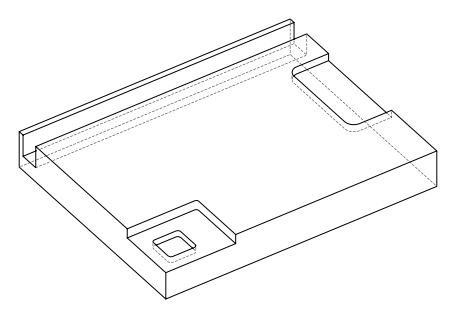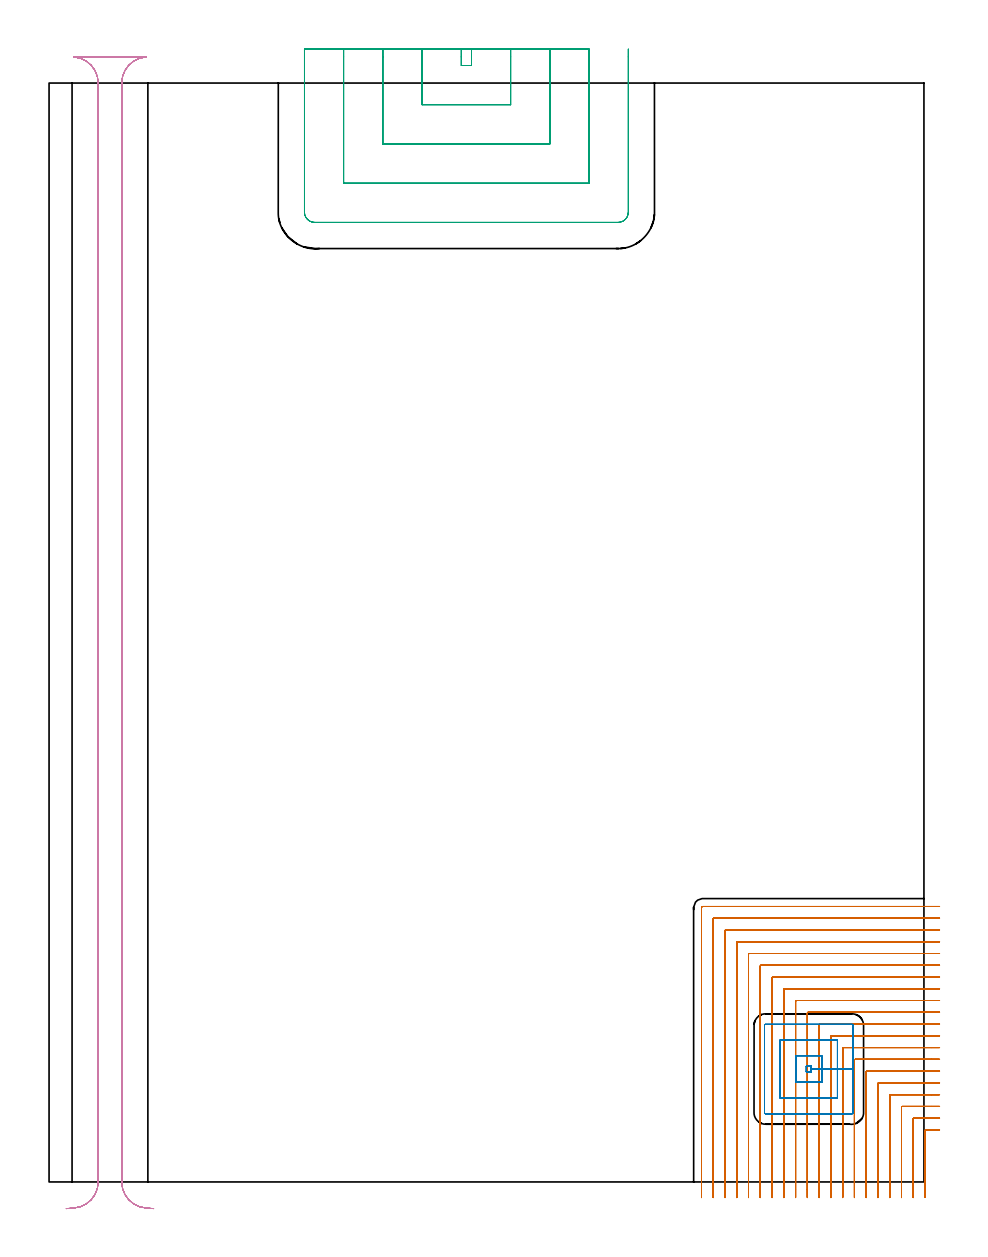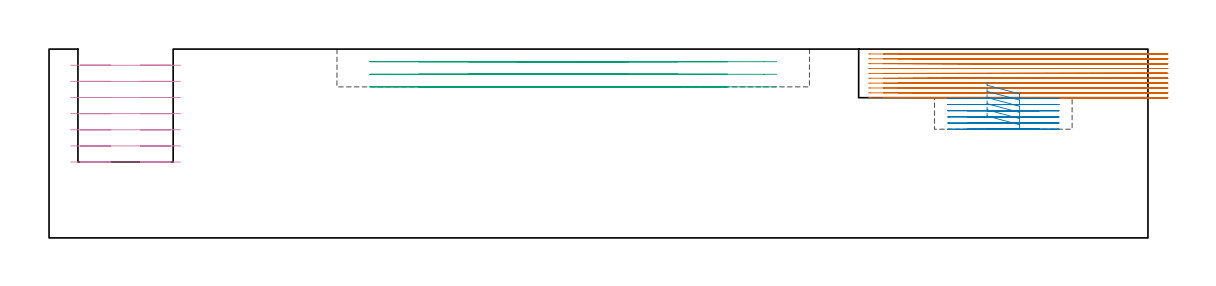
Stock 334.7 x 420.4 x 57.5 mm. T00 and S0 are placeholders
(PLAN: 4 operations, 2 tool changes, 76.1 min)
(1 MILL_CORNER_NOTCH_RECTANGULAR | CORNER_NOTCH_RECTANGULAR | UGT0201_124 | Follow Part, ap 1.5, ae 75% | 51.57 min | 141314 mm3)
(2 MILL_RECTANGULAR_POCKET | POCKET_RECTANGULAR_STRAIGHT | UGT0201_126 | Follow Part, ap 2, ae 75% | 4.03 min | 16814 mm3)
(3 MILL_SLOT | SLOT_PARTIAL_RECTANGULAR | UGT0201_094 | Follow Part, ap 5, ae 75% | 7.34 min | 103823 mm3)
(4 MILL_RECTANGULAR_SLOT | SLOT_RECTANGULAR | UGT0201_094 | Follow Part, ap 5, ae 75% | 13.19 min | 419379 mm3)
(TOOL UGT0201_124 | Carbide End Mill 6.0 | D6 FL15 Z4)
(TOOL UGT0201_126 | Carbide End Mill 8.0 | D8 FL15 Z4)
(TOOL UGT0201_094 | End mill 20 mm | D20 FL38 Z4)
(OP 1 MILL_CORNER_NOTCH_RECTANGULAR)
G17 G21 G94 G90
T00 M6
G54
G17 G0 G90 X340.7 Y19.9 S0 M3
G43 Z67.5 H0
Z56.02
G94 G1 X337.7 F250.
X335.394 F500.
G3 X335.1 Y19.606 R0.3
G1 Y-2.973
Y-5.973 F250.
G0 Z67.5
X340.7 Y24.4
Z56.02
G1 X337.7
X330.895 F500.
G3 X330.6 Y24.105 R0.3
G1 Y-3.
Y-6. F250.
G0 Z67.5
X340.7 Y28.9
Z56.02
G1 X337.7
X326.395 F500.
G3 X326.1 Y28.605 R0.3
G1 Y-3.
Y-6. F250.
G0 Z67.5
X340.7 Y33.4
Z56.02
G1 X337.7
X321.895 F500.
G3 X321.6 Y33.105 R0.3
G1 Y-3.
Y-6. F250.
G0 Z67.5
X340.7 Y37.9
Z56.02
G1 X337.7
X317.395 F500.
G3 X317.1 Y37.605 R0.3
G1 Y-3.
Y-6. F250.
G0 Z67.5
X340.7 Y42.4
Z56.02
G1 X337.7
X312.895 F500.
G3 X312.6 Y42.105 R0.3
G1 Y-3.
Y-6. F250.
G0 Z67.5
X340.7 Y46.9
Z56.02
G1 X337.7
X308.395 F500.
G3 X308.1 Y46.605 R0.3
G1 Y-3.
Y-6. F250.
G0 Z67.5
X340.7 Y51.4
Z56.02
G1 X337.7
X303.896 F500.
G3 X303.6 Y51.104 R0.3
G1 Y-3.
Y-6. F250.
G0 Z67.5
X340.7 Y55.9
Z56.02
G1 X337.7
X299.396 F500.
G3 X299.1 Y55.604 R0.3
G1 Y-3.
Y-6. F250.
G0 Z67.5
X340.7 Y60.4
Z56.02
G1 X337.7
X294.896 F500.
G3 X294.6 Y60.104 R0.3
G1 Y-3.
Y-6. F250.
G0 Z67.5
X340.7 Y64.9
Z56.02
G1 X337.7
X290.396 F500.
G3 X290.1 Y64.604 R0.3
G1 Y-3.
Y-6. F250.
G0 Z67.5
X340.7 Y69.4
Z56.02
G1 X337.7
X285.896 F500.
G3 X285.6 Y69.104 R0.3
G1 Y-3.
Y-6. F250.
G0 Z67.5
X340.7 Y73.9
Z56.02
G1 X337.7
X281.396 F500.
G3 X281.1 Y73.604 R0.3
G1 Y-3.
Y-6. F250.
G0 Z67.5
X340.7 Y78.4
Z56.02
G1 X337.7
X276.897 F500.
G3 X276.6 Y78.103 R0.3
G1 Y-3.
Y-6. F250.
G0 Z67.5
X340.7 Y82.9
Z56.02
G1 X337.7
X272.397 F500.
G3 X272.1 Y82.603 R0.3
G1 Y-3.
Y-6. F250.
G0 Z67.5
X340.7 Y87.4
Z56.02
G1 X337.7
X267.897 F500.
G3 X267.6 Y87.103 R0.3
G1 Y-3.
Y-6. F250.
G0 Z67.5
X340.7 Y91.9
Z56.02
G1 X337.7
X263.397 F500.
G3 X263.1 Y91.603 R0.3
G1 Y-3.
Y-6. F250.
G0 Z67.5
X340.7 Y96.4
Z56.02
G1 X337.7
X258.897 F500.
G3 X258.6 Y96.103 R0.3
G1 Y-3.
Y-6. F250.
G0 Z67.5
X340.7 Y100.9
Z56.02
G1 X337.7
X254.397 F500.
G3 X254.1 Y100.603 R0.3
G1 Y-3.
Y-6. F250.
G0 Z67.5
X340.7 Y105.4
Z56.02
G1 X337.7
X250.1 F500.
G3 X249.6 Y104.9 R0.5
G1 Y-3.
Y-6. F250.
G0 Z67.5
X340.7 Y19.9
Z54.54
G1 X337.7
X335.394 F500.
G3 X335.1 Y19.606 R0.3
G1 Y-2.973
Y-5.973 F250.
G0 Z67.5
X340.7 Y24.4
Z54.54
G1 X337.7
X330.895 F500.
G3 X330.6 Y24.105 R0.3
G1 Y-3.
Y-6. F250.
G0 Z67.5
X340.7 Y28.9
Z54.54
G1 X337.7
X326.395 F500.
G3 X326.1 Y28.605 R0.3
G1 Y-3.
Y-6. F250.
G0 Z67.5
X340.7 Y33.4
Z54.54
G1 X337.7
X321.895 F500.
G3 X321.6 Y33.105 R0.3
G1 Y-3.
Y-6. F250.
G0 Z67.5
X340.7 Y37.9
Z54.54
G1 X337.7
X317.395 F500.
G3 X317.1 Y37.605 R0.3
G1 Y-3.
Y-6. F250.
G0 Z67.5
X340.7 Y42.4
Z54.54
G1 X337.7
X312.895 F500.
G3 X312.6 Y42.105 R0.3
G1 Y-3.
Y-6. F250.
G0 Z67.5
X340.7 Y46.9
Z54.54
G1 X337.7
X308.395 F500.
G3 X308.1 Y46.605 R0.3
G1 Y-3.
Y-6. F250.
G0 Z67.5
X340.7 Y51.4
Z54.54
G1 X337.7
X303.896 F500.
G3 X303.6 Y51.104 R0.3
G1 Y-3.
Y-6. F250.
G0 Z67.5
X340.7 Y55.9
Z54.54
G1 X337.7
X299.396 F500.
G3 X299.1 Y55.604 R0.3
G1 Y-3.
Y-6. F250.
G0 Z67.5
X340.7 Y60.4
Z54.54
G1 X337.7
X294.896 F500.
G3 X294.6 Y60.104 R0.3
G1 Y-3.
Y-6. F250.
G0 Z67.5
X340.7 Y64.9
Z54.54
G1 X337.7
X290.396 F500.
G3 X290.1 Y64.604 R0.3
G1 Y-3.
Y-6. F250.
G0 Z67.5
X340.7 Y69.4
Z54.54
G1 X337.7
X285.896 F500.
G3 X285.6 Y69.104 R0.3
G1 Y-3.
Y-6. F250.
G0 Z67.5
X340.7 Y73.9
Z54.54
G1 X337.7
X281.396 F500.
G3 X281.1 Y73.604 R0.3
G1 Y-3.
Y-6. F250.
G0 Z67.5
X340.7 Y78.4
Z54.54
G1 X337.7
X276.897 F500.
G3 X276.6 Y78.103 R0.3
G1 Y-3.
Y-6. F250.
G0 Z67.5
X340.7 Y82.9
Z54.54
G1 X337.7
X272.397 F500.
G3 X272.1 Y82.603 R0.3
G1 Y-3.
Y-6. F250.
G0 Z67.5
X340.7 Y87.4
Z54.54
G1 X337.7
X267.897 F500.
G3 X267.6 Y87.103 R0.3
G1 Y-3.
Y-6. F250.
G0 Z67.5
X340.7 Y91.9
Z54.54
G1 X337.7
X263.397 F500.
G3 X263.1 Y91.603 R0.3
G1 Y-3.
Y-6. F250.
G0 Z67.5
X340.7 Y96.4
Z54.54
G1 X337.7
X258.897 F500.
G3 X258.6 Y96.103 R0.3
G1 Y-3.
Y-6. F250.
G0 Z67.5
X340.7 Y100.9
Z54.54
G1 X337.7
X254.397 F500.
G3 X254.1 Y100.603 R0.3
G1 Y-3.
Y-6. F250.
G0 Z67.5
X340.7 Y105.4
Z54.54
G1 X337.7
X250.1 F500.
G3 X249.6 Y104.9 R0.5
G1 Y-3.
Y-6. F250.
G0 Z67.5
X340.7 Y19.9
Z53.06
G1 X337.7
X335.394 F500.
G3 X335.1 Y19.606 R0.3
G1 Y-2.973
Y-5.973 F250.
G0 Z67.5
X340.7 Y24.4
Z53.06
G1 X337.7
X330.895 F500.
G3 X330.6 Y24.105 R0.3
G1 Y-3.
Y-6. F250.
G0 Z67.5
X340.7 Y28.9
Z53.06
G1 X337.7
X326.395 F500.
G3 X326.1 Y28.605 R0.3
G1 Y-3.
Y-6. F250.
G0 Z67.5
X340.7 Y33.4
Z53.06
G1 X337.7
X321.895 F500.
G3 X321.6 Y33.105 R0.3
G1 Y-3.
Y-6. F250.
G0 Z67.5
X340.7 Y37.9
Z53.06
G1 X337.7
X317.395 F500.
G3 X317.1 Y37.605 R0.3
G1 Y-3.
Y-6. F250.
G0 Z67.5
X340.7 Y42.4
Z53.06
G1 X337.7
X312.895 F500.
G3 X312.6 Y42.105 R0.3
G1 Y-3.
Y-6. F250.
G0 Z67.5
X340.7 Y46.9
Z53.06
G1 X337.7
X308.395 F500.
G3 X308.1 Y46.605 R0.3
G1 Y-3.
Y-6. F250.
G0 Z67.5
X340.7 Y51.4
Z53.06
G1 X337.7
X303.896 F500.
G3 X303.6 Y51.104 R0.3
G1 Y-3.
Y-6. F250.
G0 Z67.5
X340.7 Y55.9
Z53.06
G1 X337.7
X299.396 F500.
G3 X299.1 Y55.604 R0.3
G1 Y-3.
Y-6. F250.
G0 Z67.5
X340.7 Y60.4
Z53.06
G1 X337.7
X294.896 F500.
G3 X294.6 Y60.104 R0.3
G1 Y-3.
Y-6. F250.
G0 Z67.5
X340.7 Y64.9
Z53.06
G1 X337.7
X290.396 F500.
G3 X290.1 Y64.604 R0.3
G1 Y-3.
Y-6. F250.
G0 Z67.5
X340.7 Y69.4
Z53.06
G1 X337.7
X285.896 F500.
G3 X285.6 Y69.104 R0.3
G1 Y-3.
Y-6. F250.
G0 Z67.5
X340.7 Y73.9
Z53.06
G1 X337.7
X281.396 F500.
G3 X281.1 Y73.604 R0.3
G1 Y-3.
Y-6. F250.
G0 Z67.5
X340.7 Y78.4
Z53.06
G1 X337.7
X276.897 F500.
G3 X276.6 Y78.103 R0.3
G1 Y-3.
Y-6. F250.
G0 Z67.5
X340.7 Y82.9
Z53.06
G1 X337.7
X272.397 F500.
G3 X272.1 Y82.603 R0.3
G1 Y-3.
Y-6. F250.
G0 Z67.5
X340.7 Y87.4
Z53.06
G1 X337.7
X267.897 F500.
G3 X267.6 Y87.103 R0.3
G1 Y-3.
Y-6. F250.
G0 Z67.5
X340.7 Y91.9
Z53.06
G1 X337.7
X263.397 F500.
G3 X263.1 Y91.603 R0.3
G1 Y-3.
Y-6. F250.
G0 Z67.5
X340.7 Y96.4
Z53.06
G1 X337.7
X258.897 F500.
G3 X258.6 Y96.103 R0.3
G1 Y-3.
Y-6. F250.
G0 Z67.5
X340.7 Y100.9
Z53.06
G1 X337.7
X254.397 F500.
G3 X254.1 Y100.603 R0.3
G1 Y-3.
Y-6. F250.
G0 Z67.5
X340.7 Y105.4
Z53.06
G1 X337.7
X250.1 F500.
G3 X249.6 Y104.9 R0.5
G1 Y-3.
Y-6. F250.
G0 Z67.5
X340.7 Y19.9
Z51.58
G1 X337.7
X335.394 F500.
G3 X335.1 Y19.606 R0.3
G1 Y-2.973
Y-5.973 F250.
G0 Z67.5
X340.7 Y24.4
Z51.58
G1 X337.7
X330.895 F500.
G3 X330.6 Y24.105 R0.3
G1 Y-3.
Y-6. F250.
G0 Z67.5
X340.7 Y28.9
Z51.58
G1 X337.7
X326.395 F500.
G3 X326.1 Y28.605 R0.3
G1 Y-3.
Y-6. F250.
G0 Z67.5
X340.7 Y33.4
Z51.58
G1 X337.7
X321.895 F500.
G3 X321.6 Y33.105 R0.3
G1 Y-3.
Y-6. F250.
G0 Z67.5
X340.7 Y37.9
Z51.58
G1 X337.7
X317.395 F500.
G3 X317.1 Y37.605 R0.3
G1 Y-3.
Y-6. F250.
G0 Z67.5
X340.7 Y42.4
Z51.58
G1 X337.7
X312.895 F500.
G3 X312.6 Y42.105 R0.3
G1 Y-3.
Y-6. F250.
G0 Z67.5
X340.7 Y46.9
Z51.58
G1 X337.7
X308.395 F500.
G3 X308.1 Y46.605 R0.3
G1 Y-3.
Y-6. F250.
G0 Z67.5
X340.7 Y51.4
Z51.58
G1 X337.7
X303.896 F500.
G3 X303.6 Y51.104 R0.3
G1 Y-3.
Y-6. F250.
G0 Z67.5
X340.7 Y55.9
Z51.58
G1 X337.7
X299.396 F500.
G3 X299.1 Y55.604 R0.3
G1 Y-3.
Y-6. F250.
G0 Z67.5
X340.7 Y60.4
Z51.58
G1 X337.7
X294.896 F500.
G3 X294.6 Y60.104 R0.3
G1 Y-3.
Y-6. F250.
G0 Z67.5
X340.7 Y64.9
Z51.58
G1 X337.7
X290.396 F500.
G3 X290.1 Y64.604 R0.3
G1 Y-3.
Y-6. F250.
G0 Z67.5
X340.7 Y69.4
Z51.58
G1 X337.7
X285.896 F500.
G3 X285.6 Y69.104 R0.3
G1 Y-3.
Y-6. F250.
G0 Z67.5
X340.7 Y73.9
Z51.58
G1 X337.7
X281.396 F500.
G3 X281.1 Y73.604 R0.3
G1 Y-3.
Y-6. F250.
G0 Z67.5
X340.7 Y78.4
Z51.58
G1 X337.7
X276.897 F500.
G3 X276.6 Y78.103 R0.3
G1 Y-3.
Y-6. F250.
G0 Z67.5
X340.7 Y82.9
Z51.58
G1 X337.7
X272.397 F500.
G3 X272.1 Y82.603 R0.3
G1 Y-3.
Y-6. F250.
G0 Z67.5
X340.7 Y87.4
Z51.58
G1 X337.7
X267.897 F500.
G3 X267.6 Y87.103 R0.3
G1 Y-3.
Y-6. F250.
G0 Z67.5
X340.7 Y91.9
Z51.58
G1 X337.7
X263.397 F500.
G3 X263.1 Y91.603 R0.3
G1 Y-3.
Y-6. F250.
G0 Z67.5
X340.7 Y96.4
Z51.58
G1 X337.7
X258.897 F500.
G3 X258.6 Y96.103 R0.3
G1 Y-3.
Y-6. F250.
G0 Z67.5
X340.7 Y100.9
Z51.58
G1 X337.7
X254.397 F500.
G3 X254.1 Y100.603 R0.3
G1 Y-3.
Y-6. F250.
G0 Z67.5
X340.7 Y105.4
Z51.58
G1 X337.7
X250.1 F500.
G3 X249.6 Y104.9 R0.5
G1 Y-3.
Y-6. F250.
G0 Z67.5
X340.7 Y19.9
Z50.1
G1 X337.7
X335.394 F500.
G3 X335.1 Y19.606 R0.3
G1 Y-2.973
Y-5.973 F250.
G0 Z67.5
X340.7 Y24.4
Z50.1
G1 X337.7
X330.895 F500.
G3 X330.6 Y24.105 R0.3
G1 Y-3.
Y-6. F250.
G0 Z67.5
X340.7 Y28.9
Z50.1
G1 X337.7
X326.395 F500.
G3 X326.1 Y28.605 R0.3
G1 Y-3.
Y-6. F250.
G0 Z67.5
X340.7 Y33.4
Z50.1
G1 X337.7
X321.895 F500.
G3 X321.6 Y33.105 R0.3
G1 Y-3.
Y-6. F250.
G0 Z67.5
X340.7 Y37.9
Z50.1
G1 X337.7
X317.395 F500.
G3 X317.1 Y37.605 R0.3
G1 Y-3.
Y-6. F250.
G0 Z67.5
X340.7 Y42.4
Z50.1
G1 X337.7
X312.895 F500.
G3 X312.6 Y42.105 R0.3
G1 Y-3.
Y-6. F250.
G0 Z67.5
X340.7 Y46.9
Z50.1
G1 X337.7
X308.395 F500.
G3 X308.1 Y46.605 R0.3
G1 Y-3.
Y-6. F250.
G0 Z67.5
X340.7 Y51.4
Z50.1
G1 X337.7
X303.896 F500.
G3 X303.6 Y51.104 R0.3
G1 Y-3.
Y-6. F250.
G0 Z67.5
X340.7 Y55.9
Z50.1
G1 X337.7
X299.396 F500.
G3 X299.1 Y55.604 R0.3
G1 Y-3.
Y-6. F250.
G0 Z67.5
X340.7 Y60.4
Z50.1
G1 X337.7
X294.896 F500.
G3 X294.6 Y60.104 R0.3
G1 Y-3.
Y-6. F250.
G0 Z67.5
X340.7 Y64.9
Z50.1
G1 X337.7
X290.396 F500.
G3 X290.1 Y64.604 R0.3
G1 Y-3.
Y-6. F250.
G0 Z67.5
X340.7 Y69.4
Z50.1
G1 X337.7
X285.896 F500.
G3 X285.6 Y69.104 R0.3
G1 Y-3.
Y-6. F250.
G0 Z67.5
X340.7 Y73.9
Z50.1
G1 X337.7
X281.396 F500.
G3 X281.1 Y73.604 R0.3
G1 Y-3.
Y-6. F250.
G0 Z67.5
X340.7 Y78.4
Z50.1
G1 X337.7
X276.897 F500.
G3 X276.6 Y78.103 R0.3
G1 Y-3.
Y-6. F250.
G0 Z67.5
X340.7 Y82.9
Z50.1
G1 X337.7
X272.397 F500.
G3 X272.1 Y82.603 R0.3
G1 Y-3.
Y-6. F250.
G0 Z67.5
X340.7 Y87.4
Z50.1
G1 X337.7
X267.897 F500.
G3 X267.6 Y87.103 R0.3
G1 Y-3.
Y-6. F250.
G0 Z67.5
X340.7 Y91.9
Z50.1
G1 X337.7
X263.397 F500.
G3 X263.1 Y91.603 R0.3
G1 Y-3.
Y-6. F250.
G0 Z67.5
X340.7 Y96.4
Z50.1
G1 X337.7
X258.897 F500.
G3 X258.6 Y96.103 R0.3
G1 Y-3.
Y-6. F250.
G0 Z67.5
X340.7 Y100.9
Z50.1
G1 X337.7
X254.397 F500.
G3 X254.1 Y100.603 R0.3
G1 Y-3.
Y-6. F250.
G0 Z67.5
X340.7 Y105.4
Z50.1
G1 X337.7
X250.1 F500.
G3 X249.6 Y104.9 R0.5
G1 Y-3.
Y-6. F250.
G0 Z67.5
X340.7 Y19.9
Z48.62
G1 X337.7
X335.394 F500.
G3 X335.1 Y19.606 R0.3
G1 Y-2.973
Y-5.973 F250.
G0 Z67.5
X340.7 Y24.4
Z48.62
G1 X337.7
X330.895 F500.
G3 X330.6 Y24.105 R0.3
G1 Y-3.
Y-6. F250.
G0 Z67.5
X340.7 Y28.9
Z48.62
G1 X337.7
X326.395 F500.
G3 X326.1 Y28.605 R0.3
G1 Y-3.
Y-6. F250.
G0 Z67.5
X340.7 Y33.4
Z48.62
G1 X337.7
X321.895 F500.
G3 X321.6 Y33.105 R0.3
G1 Y-3.
Y-6. F250.
G0 Z67.5
X340.7 Y37.9
Z48.62
G1 X337.7
X317.395 F500.
G3 X317.1 Y37.605 R0.3
G1 Y-3.
Y-6. F250.
G0 Z67.5
X340.7 Y42.4
Z48.62
G1 X337.7
X312.895 F500.
G3 X312.6 Y42.105 R0.3
G1 Y-3.
Y-6. F250.
G0 Z67.5
X340.7 Y46.9
Z48.62
G1 X337.7
X308.395 F500.
G3 X308.1 Y46.605 R0.3
G1 Y-3.
Y-6. F250.
G0 Z67.5
X340.7 Y51.4
Z48.62
G1 X337.7
X303.896 F500.
G3 X303.6 Y51.104 R0.3
G1 Y-3.
Y-6. F250.
G0 Z67.5
X340.7 Y55.9
Z48.62
G1 X337.7
X299.396 F500.
G3 X299.1 Y55.604 R0.3
G1 Y-3.
Y-6. F250.
G0 Z67.5
X340.7 Y60.4
Z48.62
G1 X337.7
X294.896 F500.
G3 X294.6 Y60.104 R0.3
G1 Y-3.
Y-6. F250.
G0 Z67.5
X340.7 Y64.9
Z48.62
G1 X337.7
X290.396 F500.
G3 X290.1 Y64.604 R0.3
G1 Y-3.
Y-6. F250.
G0 Z67.5
X340.7 Y69.4
Z48.62
G1 X337.7
X285.896 F500.
G3 X285.6 Y69.104 R0.3
G1 Y-3.
Y-6. F250.
G0 Z67.5
X340.7 Y73.9
Z48.62
G1 X337.7
X281.396 F500.
G3 X281.1 Y73.604 R0.3
G1 Y-3.
Y-6. F250.
G0 Z67.5
X340.7 Y78.4
Z48.62
G1 X337.7
X276.897 F500.
G3 X276.6 Y78.103 R0.3
G1 Y-3.
Y-6. F250.
G0 Z67.5
X340.7 Y82.9
Z48.62
G1 X337.7
X272.397 F500.
G3 X272.1 Y82.603 R0.3
G1 Y-3.
Y-6. F250.
G0 Z67.5
X340.7 Y87.4
Z48.62
G1 X337.7
X267.897 F500.
G3 X267.6 Y87.103 R0.3
G1 Y-3.
Y-6. F250.
G0 Z67.5
X340.7 Y91.9
Z48.62
G1 X337.7
X263.397 F500.
G3 X263.1 Y91.603 R0.3
G1 Y-3.
Y-6. F250.
G0 Z67.5
X340.7 Y96.4
Z48.62
G1 X337.7
X258.897 F500.
G3 X258.6 Y96.103 R0.3
G1 Y-3.
Y-6. F250.
G0 Z67.5
X340.7 Y100.9
Z48.62
G1 X337.7
X254.397 F500.
G3 X254.1 Y100.603 R0.3
G1 Y-3.
Y-6. F250.
G0 Z67.5
X340.7 Y105.4
Z48.62
G1 X337.7
X250.1 F500.
G3 X249.6 Y104.9 R0.5
G1 Y-3.
Y-6. F250.
G0 Z67.5
X340.7 Y19.9
Z47.14
G1 X337.7
X335.394 F500.
G3 X335.1 Y19.606 R0.3
G1 Y-2.973
Y-5.973 F250.
G0 Z67.5
X340.7 Y24.4
Z47.14
G1 X337.7
X330.895 F500.
G3 X330.6 Y24.105 R0.3
G1 Y-3.
Y-6. F250.
G0 Z67.5
X340.7 Y28.9
Z47.14
G1 X337.7
X326.395 F500.
G3 X326.1 Y28.605 R0.3
G1 Y-3.
Y-6. F250.
G0 Z67.5
X340.7 Y33.4
Z47.14
G1 X337.7
X321.895 F500.
G3 X321.6 Y33.105 R0.3
G1 Y-3.
Y-6. F250.
G0 Z67.5
X340.7 Y37.9
Z47.14
G1 X337.7
X317.395 F500.
G3 X317.1 Y37.605 R0.3
G1 Y-3.
Y-6. F250.
G0 Z67.5
X340.7 Y42.4
Z47.14
G1 X337.7
X312.895 F500.
G3 X312.6 Y42.105 R0.3
G1 Y-3.
Y-6. F250.
G0 Z67.5
X340.7 Y46.9
Z47.14
G1 X337.7
X308.395 F500.
G3 X308.1 Y46.605 R0.3
G1 Y-3.
Y-6. F250.
G0 Z67.5
X340.7 Y51.4
Z47.14
G1 X337.7
X303.896 F500.
G3 X303.6 Y51.104 R0.3
G1 Y-3.
Y-6. F250.
G0 Z67.5
X340.7 Y55.9
Z47.14
G1 X337.7
X299.396 F500.
G3 X299.1 Y55.604 R0.3
G1 Y-3.
Y-6. F250.
G0 Z67.5
X340.7 Y60.4
Z47.14
G1 X337.7
X294.896 F500.
G3 X294.6 Y60.104 R0.3
G1 Y-3.
Y-6. F250.
G0 Z67.5
X340.7 Y64.9
Z47.14
G1 X337.7
X290.396 F500.
G3 X290.1 Y64.604 R0.3
G1 Y-3.
Y-6. F250.
G0 Z67.5
X340.7 Y69.4
Z47.14
G1 X337.7
X285.896 F500.
G3 X285.6 Y69.104 R0.3
G1 Y-3.
Y-6. F250.
G0 Z67.5
X340.7 Y73.9
Z47.14
G1 X337.7
X281.396 F500.
G3 X281.1 Y73.604 R0.3
G1 Y-3.
Y-6. F250.
G0 Z67.5
X340.7 Y78.4
Z47.14
G1 X337.7
X276.897 F500.
G3 X276.6 Y78.103 R0.3
G1 Y-3.
Y-6. F250.
G0 Z67.5
X340.7 Y82.9
Z47.14
G1 X337.7
X272.397 F500.
G3 X272.1 Y82.603 R0.3
G1 Y-3.
Y-6. F250.
G0 Z67.5
X340.7 Y87.4
Z47.14
G1 X337.7
X267.897 F500.
G3 X267.6 Y87.103 R0.3
G1 Y-3.
Y-6. F250.
G0 Z67.5
X340.7 Y91.9
Z47.14
G1 X337.7
X263.397 F500.
G3 X263.1 Y91.603 R0.3
G1 Y-3.
Y-6. F250.
G0 Z67.5
X340.7 Y96.4
Z47.14
G1 X337.7
X258.897 F500.
G3 X258.6 Y96.103 R0.3
G1 Y-3.
Y-6. F250.
G0 Z67.5
X340.7 Y100.9
Z47.14
G1 X337.7
X254.397 F500.
G3 X254.1 Y100.603 R0.3
G1 Y-3.
Y-6. F250.
G0 Z67.5
X340.7 Y105.4
Z47.14
G1 X337.7
X250.1 F500.
G3 X249.6 Y104.9 R0.5
G1 Y-3.
Y-6. F250.
G0 Z67.5
X340.7 Y19.9
Z45.66
G1 X337.7
X335.394 F500.
G3 X335.1 Y19.606 R0.3
G1 Y-2.973
Y-5.973 F250.
G0 Z67.5
X340.7 Y24.4
Z45.66
G1 X337.7
X330.895 F500.
G3 X330.6 Y24.105 R0.3
G1 Y-3.
Y-6. F250.
G0 Z67.5
X340.7 Y28.9
Z45.66
G1 X337.7
X326.395 F500.
G3 X326.1 Y28.605 R0.3
G1 Y-3.
Y-6. F250.
G0 Z67.5
X340.7 Y33.4
Z45.66
G1 X337.7
X321.895 F500.
G3 X321.6 Y33.105 R0.3
G1 Y-3.
Y-6. F250.
G0 Z67.5
X340.7 Y37.9
Z45.66
G1 X337.7
X317.395 F500.
G3 X317.1 Y37.605 R0.3
G1 Y-3.
Y-6. F250.
G0 Z67.5
X340.7 Y42.4
Z45.66
G1 X337.7
X312.895 F500.
G3 X312.6 Y42.105 R0.3
G1 Y-3.
Y-6. F250.
G0 Z67.5
X340.7 Y46.9
Z45.66
G1 X337.7
X308.395 F500.
G3 X308.1 Y46.605 R0.3
G1 Y-3.
Y-6. F250.
G0 Z67.5
X340.7 Y51.4
Z45.66
G1 X337.7
X303.896 F500.
G3 X303.6 Y51.104 R0.3
G1 Y-3.
Y-6. F250.
G0 Z67.5
X340.7 Y55.9
Z45.66
G1 X337.7
X299.396 F500.
G3 X299.1 Y55.604 R0.3
G1 Y-3.
Y-6. F250.
G0 Z67.5
X340.7 Y60.4
Z45.66
G1 X337.7
X294.896 F500.
G3 X294.6 Y60.104 R0.3
G1 Y-3.
Y-6. F250.
G0 Z67.5
X340.7 Y64.9
Z45.66
G1 X337.7
X290.396 F500.
G3 X290.1 Y64.604 R0.3
G1 Y-3.
Y-6. F250.
G0 Z67.5
X340.7 Y69.4
Z45.66
G1 X337.7
X285.896 F500.
G3 X285.6 Y69.104 R0.3
G1 Y-3.
Y-6. F250.
G0 Z67.5
X340.7 Y73.9
Z45.66
G1 X337.7
X281.396 F500.
G3 X281.1 Y73.604 R0.3
G1 Y-3.
Y-6. F250.
G0 Z67.5
X340.7 Y78.4
Z45.66
G1 X337.7
X276.897 F500.
G3 X276.6 Y78.103 R0.3
G1 Y-3.
Y-6. F250.
G0 Z67.5
X340.7 Y82.9
Z45.66
G1 X337.7
X272.397 F500.
G3 X272.1 Y82.603 R0.3
G1 Y-3.
Y-6. F250.
G0 Z67.5
X340.7 Y87.4
Z45.66
G1 X337.7
X267.897 F500.
G3 X267.6 Y87.103 R0.3
G1 Y-3.
Y-6. F250.
G0 Z67.5
X340.7 Y91.9
Z45.66
G1 X337.7
X263.397 F500.
G3 X263.1 Y91.603 R0.3
G1 Y-3.
Y-6. F250.
G0 Z67.5
X340.7 Y96.4
Z45.66
G1 X337.7
X258.897 F500.
G3 X258.6 Y96.103 R0.3
G1 Y-3.
Y-6. F250.
G0 Z67.5
X340.7 Y100.9
Z45.66
G1 X337.7
X254.397 F500.
G3 X254.1 Y100.603 R0.3
G1 Y-3.
Y-6. F250.
G0 Z67.5
X340.7 Y105.4
Z45.66
G1 X337.7
X250.1 F500.
G3 X249.6 Y104.9 R0.5
G1 Y-3.
Y-6. F250.
G0 Z67.5
X340.7 Y19.9
Z44.18
G1 X337.7
X335.394 F500.
G3 X335.1 Y19.606 R0.3
G1 Y-2.973
Y-5.973 F250.
G0 Z67.5
X340.7 Y24.4
Z44.18
G1 X337.7
X330.895 F500.
G3 X330.6 Y24.105 R0.3
G1 Y-3.
Y-6. F250.
G0 Z67.5
X340.7 Y28.9
Z44.18
G1 X337.7
X326.395 F500.
G3 X326.1 Y28.605 R0.3
G1 Y-3.
Y-6. F250.
G0 Z67.5
X340.7 Y33.4
Z44.18
G1 X337.7
X321.895 F500.
G3 X321.6 Y33.105 R0.3
G1 Y-3.
Y-6. F250.
G0 Z67.5
X340.7 Y37.9
Z44.18
G1 X337.7
X317.395 F500.
G3 X317.1 Y37.605 R0.3
G1 Y-3.
Y-6. F250.
G0 Z67.5
X340.7 Y42.4
Z44.18
G1 X337.7
X312.895 F500.
G3 X312.6 Y42.105 R0.3
G1 Y-3.
Y-6. F250.
G0 Z67.5
X340.7 Y46.9
Z44.18
G1 X337.7
X308.395 F500.
G3 X308.1 Y46.605 R0.3
G1 Y-3.
Y-6. F250.
G0 Z67.5
X340.7 Y51.4
Z44.18
G1 X337.7
X303.896 F500.
G3 X303.6 Y51.104 R0.3
G1 Y-3.
Y-6. F250.
G0 Z67.5
X340.7 Y55.9
Z44.18
G1 X337.7
X299.396 F500.
G3 X299.1 Y55.604 R0.3
G1 Y-3.
Y-6. F250.
G0 Z67.5
X340.7 Y60.4
Z44.18
G1 X337.7
X294.896 F500.
G3 X294.6 Y60.104 R0.3
G1 Y-3.
Y-6. F250.
G0 Z67.5
X340.7 Y64.9
Z44.18
G1 X337.7
X290.396 F500.
G3 X290.1 Y64.604 R0.3
G1 Y-3.
Y-6. F250.
G0 Z67.5
X340.7 Y69.4
Z44.18
G1 X337.7
X285.896 F500.
G3 X285.6 Y69.104 R0.3
G1 Y-3.
Y-6. F250.
G0 Z67.5
X340.7 Y73.9
Z44.18
G1 X337.7
X281.396 F500.
G3 X281.1 Y73.604 R0.3
G1 Y-3.
Y-6. F250.
G0 Z67.5
X340.7 Y78.4
Z44.18
G1 X337.7
X276.897 F500.
G3 X276.6 Y78.103 R0.3
G1 Y-3.
Y-6. F250.
G0 Z67.5
X340.7 Y82.9
Z44.18
G1 X337.7
X272.397 F500.
G3 X272.1 Y82.603 R0.3
G1 Y-3.
Y-6. F250.
G0 Z67.5
X340.7 Y87.4
Z44.18
G1 X337.7
X267.897 F500.
G3 X267.6 Y87.103 R0.3
G1 Y-3.
Y-6. F250.
G0 Z67.5
X340.7 Y91.9
Z44.18
G1 X337.7
X263.397 F500.
G3 X263.1 Y91.603 R0.3
G1 Y-3.
Y-6. F250.
G0 Z67.5
X340.7 Y96.4
Z44.18
G1 X337.7
X258.897 F500.
G3 X258.6 Y96.103 R0.3
G1 Y-3.
Y-6. F250.
G0 Z67.5
X340.7 Y100.9
Z44.18
G1 X337.7
X254.397 F500.
G3 X254.1 Y100.603 R0.3
G1 Y-3.
Y-6. F250.
G0 Z67.5
X340.7 Y105.4
Z44.18
G1 X337.7
X250.1 F500.
G3 X249.6 Y104.9 R0.5
G1 Y-3.
Y-6. F250.
G0 Z67.5
X340.7 Y19.9
Z42.7
G1 X337.7
X335.394 F500.
G3 X335.1 Y19.606 R0.3
G1 Y-2.973
Y-5.973 F250.
G0 Z67.5
X340.7 Y24.4
Z42.7
G1 X337.7
X330.895 F500.
G3 X330.6 Y24.105 R0.3
G1 Y-3.
Y-6. F250.
G0 Z67.5
X340.7 Y28.9
Z42.7
G1 X337.7
X326.395 F500.
G3 X326.1 Y28.605 R0.3
G1 Y-3.
Y-6. F250.
G0 Z67.5
X340.7 Y33.4
Z42.7
G1 X337.7
X321.895 F500.
G3 X321.6 Y33.105 R0.3
G1 Y-3.
Y-6. F250.
G0 Z67.5
X340.7 Y37.9
Z42.7
G1 X337.7
X317.395 F500.
G3 X317.1 Y37.605 R0.3
G1 Y-3.
Y-6. F250.
G0 Z67.5
X340.7 Y42.4
Z42.7
G1 X337.7
X312.895 F500.
G3 X312.6 Y42.105 R0.3
G1 Y-3.
Y-6. F250.
G0 Z67.5
X340.7 Y46.9
Z42.7
G1 X337.7
X308.395 F500.
G3 X308.1 Y46.605 R0.3
G1 Y-3.
Y-6. F250.
G0 Z67.5
X340.7 Y51.4
Z42.7
G1 X337.7
X303.896 F500.
G3 X303.6 Y51.104 R0.3
G1 Y-3.
Y-6. F250.
G0 Z67.5
X340.7 Y55.9
Z42.7
G1 X337.7
X299.396 F500.
G3 X299.1 Y55.604 R0.3
G1 Y-3.
Y-6. F250.
G0 Z67.5
X340.7 Y60.4
Z42.7
G1 X337.7
X294.896 F500.
G3 X294.6 Y60.104 R0.3
G1 Y-3.
Y-6. F250.
G0 Z67.5
X340.7 Y64.9
Z42.7
G1 X337.7
X290.396 F500.
G3 X290.1 Y64.604 R0.3
G1 Y-3.
Y-6. F250.
G0 Z67.5
X340.7 Y69.4
Z42.7
G1 X337.7
X285.896 F500.
G3 X285.6 Y69.104 R0.3
G1 Y-3.
Y-6. F250.
G0 Z67.5
X340.7 Y73.9
Z42.7
G1 X337.7
X281.396 F500.
G3 X281.1 Y73.604 R0.3
G1 Y-3.
Y-6. F250.
G0 Z67.5
X340.7 Y78.4
Z42.7
G1 X337.7
X276.897 F500.
G3 X276.6 Y78.103 R0.3
G1 Y-3.
Y-6. F250.
G0 Z67.5
X340.7 Y82.9
Z42.7
G1 X337.7
X272.397 F500.
G3 X272.1 Y82.603 R0.3
G1 Y-3.
Y-6. F250.
G0 Z67.5
X340.7 Y87.4
Z42.7
G1 X337.7
X267.897 F500.
G3 X267.6 Y87.103 R0.3
G1 Y-3.
Y-6. F250.
G0 Z67.5
X340.7 Y91.9
Z42.7
G1 X337.7
X263.397 F500.
G3 X263.1 Y91.603 R0.3
G1 Y-3.
Y-6. F250.
G0 Z67.5
X340.7 Y96.4
Z42.7
G1 X337.7
X258.897 F500.
G3 X258.6 Y96.103 R0.3
G1 Y-3.
Y-6. F250.
G0 Z67.5
X340.7 Y100.9
Z42.7
G1 X337.7
X254.397 F500.
G3 X254.1 Y100.603 R0.3
G1 Y-3.
Y-6. F250.
G0 Z67.5
X340.7 Y105.4
Z42.7
G1 X337.7
X250.1 F500.
G3 X249.6 Y104.9 R0.5
G1 Y-3.
Y-6. F250.
G0 Z67.5
M5
M2
(OP 2 MILL_RECTANGULAR_POCKET)
G17 G21 G94 G90
T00 M6
G54
G17 G0 G90 X285.7 Y41.301 S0 M3
G43 Z67.5 H0
Z47.361
G94 G1 Y38.1 Z46.504 F250.
X295.6 Z43.851
Y43.2 Z42.485
X291.6
Y44.3 F500.
X289.7
Y42.1
X291.6
Y43.2
X295.6
Y48.3
X285.7
Y38.1
X295.6
Y43.2
X301.6
Y54.3
X279.7
Y32.1
X301.6
Y43.2
X307.6
Y59.9
G3 X307.2 Y60.3 R0.4
G1 X274.1
G3 X273.7 Y59.9 R0.4
G1 Y26.5
G3 X274.1 Y26.1 R0.4
G1 X307.2
G3 X307.6 Y26.5 R0.4
G1 Y43.2
Y44.2
G0 X285.7 Y41.301 Z45.485
G1 Y38.1 Z44.627 F250.
X295.6 Z41.974
Y43.2 Z40.608
X291.6
Y44.3 F500.
X289.7
Y42.1
X291.6
Y43.2
X295.6
Y48.3
X285.7
Y38.1
X295.6
Y43.2
X301.6
Y54.3
X279.7
Y32.1
X301.6
Y43.2
X307.6
Y59.9
G3 X307.2 Y60.3 R0.4
G1 X274.1
G3 X273.7 Y59.9 R0.4
G1 Y26.5
G3 X274.1 Y26.1 R0.4
G1 X307.2
G3 X307.6 Y26.5 R0.4
G1 Y43.2
Y44.2
G0 X285.7 Y41.301 Z43.608
G1 Y38.1 Z42.75 F250.
X295.6 Z40.097
Y43.2 Z38.731
X291.6
Y44.3 F500.
X289.7
Y42.1
X291.6
Y43.2
X295.6
Y48.3
X285.7
Y38.1
X295.6
Y43.2
X301.6
Y54.3
X279.7
Y32.1
X301.6
Y43.2
X307.6
Y59.9
G3 X307.2 Y60.3 R0.4
G1 X274.1
G3 X273.7 Y59.9 R0.4
G1 Y26.5
G3 X274.1 Y26.1 R0.4
G1 X307.2
G3 X307.6 Y26.5 R0.4
G1 Y43.2
Y44.2
G0 X285.7 Y41.301 Z41.731
G1 Y38.1 Z40.873 F250.
X295.6 Z38.22
Y43.2 Z36.854
X291.6
Y44.3 F500.
X289.7
Y42.1
X291.6
Y43.2
X295.6
Y48.3
X285.7
Y38.1
X295.6
Y43.2
X301.6
Y54.3
X279.7
Y32.1
X301.6
Y43.2
X307.6
Y59.9
G3 X307.2 Y60.3 R0.4
G1 X274.1
G3 X273.7 Y59.9 R0.4
G1 Y26.5
G3 X274.1 Y26.1 R0.4
G1 X307.2
G3 X307.6 Y26.5 R0.4
G1 Y43.2
Y44.2
G0 X285.7 Y41.301 Z39.854
G1 Y38.1 Z38.996 F250.
X295.6 Z36.343
Y43.2 Z34.977
X291.6
Y44.3 F500.
X289.7
Y42.1
X291.6
Y43.2
X295.6
Y48.3
X285.7
Y38.1
X295.6
Y43.2
X301.6
Y54.3
X279.7
Y32.1
X301.6
Y43.2
X307.6
Y59.9
G3 X307.2 Y60.3 R0.4
G1 X274.1
G3 X273.7 Y59.9 R0.4
G1 Y26.5
G3 X274.1 Y26.1 R0.4
G1 X307.2
G3 X307.6 Y26.5 R0.4
G1 Y43.2
Y44.2
G0 X285.7 Y41.301 Z37.977
G1 Y38.1 Z37.119 F250.
X295.6 Z34.467
Y43.2 Z33.1
X291.6
Y44.3 F500.
X289.7
Y42.1
X291.6
Y43.2
X295.6
Y48.3
X285.7
Y38.1
X295.6
Y43.2
X301.6
Y54.3
X279.7
Y32.1
X301.6
Y43.2
X307.6
Y59.9
G3 X307.2 Y60.3 R0.4
G1 X274.1
G3 X273.7 Y59.9 R0.4
G1 Y26.5
G3 X274.1 Y26.1 R0.4
G1 X307.2
G3 X307.6 Y26.5 R0.4
G1 Y43.2
Y44.2
G0 Z67.5
M5
M2
(OP 3 MILL_SLOT)
G17 G21 G94 G90
T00 M6
G54
G17 G0 G90 X157.7 Y433.4 S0 M3
G43 Z67.5 H0
Z53.667
G94 G1 Y430.4 F250.
Y427.1 F500.
X161.6
Y430.4
Y433.4 F250.
X142.7
Y430.4
Y412.1 F500.
X176.6
Y430.4
Y433.4 F250.
X127.7
Y430.4
Y397.1 F500.
X191.6
Y430.4
Y433.4 F250.
X112.7
Y430.4
Y382.1 F500.
X206.6
Y430.4
Y433.4 F250.
X97.7
Y430.4
Y371. F500.
G3 X101.6 Y367.1 R3.9
G1 X217.7
G3 X221.6 Y371. R3.9
G1 Y430.4
Y433.4 F250.
G0 X157.7 Z49.833
G1 Y430.4
Y427.1 F500.
X161.6
Y430.4
Y433.4 F250.
X142.7
Y430.4
Y412.1 F500.
X176.6
Y430.4
Y433.4 F250.
X127.7
Y430.4
Y397.1 F500.
X191.6
Y430.4
Y433.4 F250.
X112.7
Y430.4
Y382.1 F500.
X206.6
Y430.4
Y433.4 F250.
X97.7
Y430.4
Y371. F500.
G3 X101.6 Y367.1 R3.9
G1 X217.7
G3 X221.6 Y371. R3.9
G1 Y430.4
Y433.4 F250.
G0 X157.7 Z46.
G1 Y430.4
Y427.1 F500.
X161.6
Y430.4
Y433.4 F250.
X142.7
Y430.4
Y412.1 F500.
X176.6
Y430.4
Y433.4 F250.
X127.7
Y430.4
Y397.1 F500.
X191.6
Y430.4
Y433.4 F250.
X112.7
Y430.4
Y382.1 F500.
X206.6
Y430.4
Y433.4 F250.
X97.7
Y430.4
Y371. F500.
G3 X101.6 Y367.1 R3.9
G1 X217.7
G3 X221.6 Y371. R3.9
G1 Y430.4
Y433.4 F250.
G0 Z67.5
M5
M2
(OP 4 MILL_RECTANGULAR_SLOT)
G17 G21 G94 G90
T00 M6
G54
G17 G0 G90 X40.017 Y-10.202 S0 M3
G43 Z67.5 H0
Z52.586
G94 G1 X37.026 Y-9.97 F250.
G2 X27.8 Y0. R10. F500.
G1 Y420.4
G2 X37.026 Y430.37 R10.
G1 Y430.4
X9.574
Y430.37
G2 X18.8 Y420.4 R10.
G1 Y0.
G2 X9.574 Y-9.97 R10.
G1 X6.583 Y-10.202 F250.
G0 X40.017 Z47.671
G1 X37.026 Y-9.97
G2 X27.8 Y0. R10. F500.
G1 Y420.4
G2 X37.026 Y430.37 R10.
G1 Y430.4
X9.574
Y430.37
G2 X18.8 Y420.4 R10.
G1 Y0.
G2 X9.574 Y-9.97 R10.
G1 X6.583 Y-10.202 F250.
G0 X40.017 Z42.757
G1 X37.026 Y-9.97
G2 X27.8 Y0. R10. F500.
G1 Y420.4
G2 X37.026 Y430.37 R10.
G1 Y430.4
X9.574
Y430.37
G2 X18.8 Y420.4 R10.
G1 Y0.
G2 X9.574 Y-9.97 R10.
G1 X6.583 Y-10.202 F250.
G0 X40.017 Z37.843
G1 X37.026 Y-9.97
G2 X27.8 Y0. R10. F500.
G1 Y420.4
G2 X37.026 Y430.37 R10.
G1 Y430.4
X9.574
Y430.37
G2 X18.8 Y420.4 R10.
G1 Y0.
G2 X9.574 Y-9.97 R10.
G1 X6.583 Y-10.202 F250.
G0 X40.017 Z32.929
G1 X37.026 Y-9.97
G2 X27.8 Y0. R10. F500.
G1 Y420.4
G2 X37.026 Y430.37 R10.
G1 Y430.4
X9.574
Y430.37
G2 X18.8 Y420.4 R10.
G1 Y0.
G2 X9.574 Y-9.97 R10.
G1 X6.583 Y-10.202 F250.
G0 X40.017 Z28.014
G1 X37.026 Y-9.97
G2 X27.8 Y0. R10. F500.
G1 Y420.4
G2 X37.026 Y430.37 R10.
G1 Y430.4
X9.574
Y430.37
G2 X18.8 Y420.4 R10.
G1 Y0.
G2 X9.574 Y-9.97 R10.
G1 X6.583 Y-10.202 F250.
G0 X40.017 Z23.1
G1 X37.026 Y-9.97
G2 X27.8 Y0. R10. F500.
G1 Y420.4
G2 X37.026 Y430.37 R10.
G1 Y430.4
X9.574
Y430.37
G2 X18.8 Y420.4 R10.
G1 Y0.
G2 X9.574 Y-9.97 R10.
G1 X6.583 Y-10.202 F250.
G0 Z67.5
M5
M2
